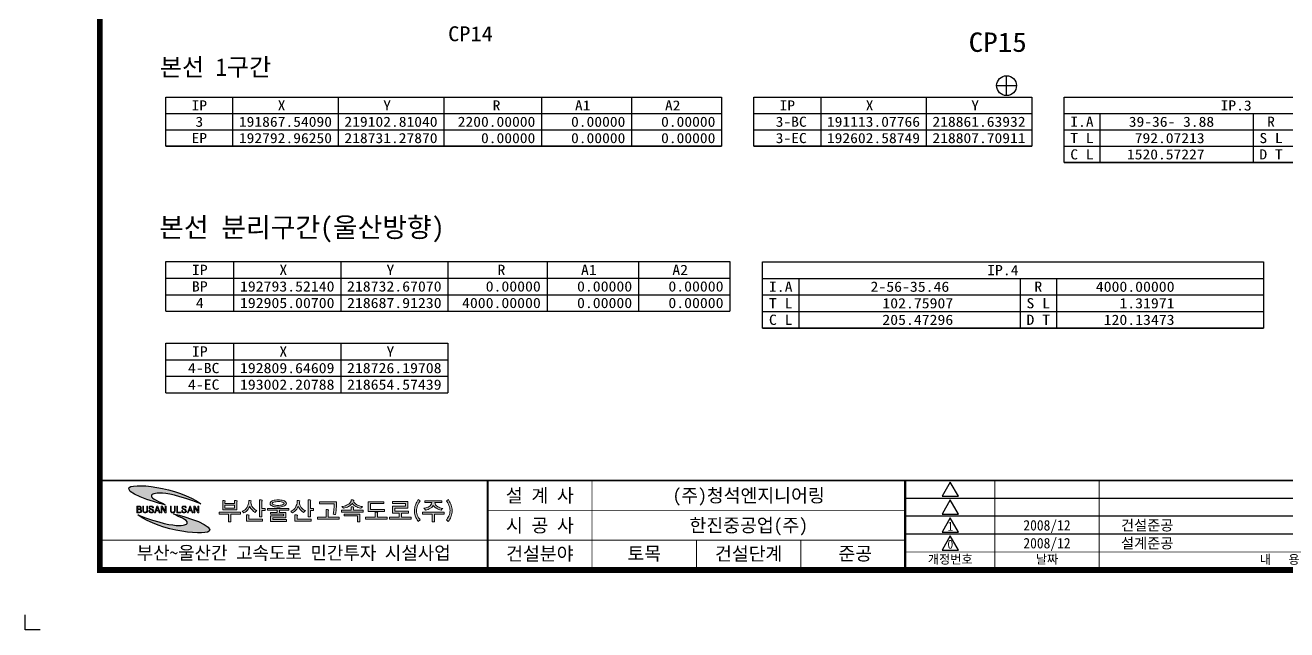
# Model space of a CAD drawing. Header units: millimetres. Extents: x 4525 to 5366, y 950 to 1544.
# Drawn here: x 4525.3 to 4948.2, y 950 to 1152.4 of the extents above; entities that cross this region are included whole.
import ezdxf
from ezdxf.enums import TextEntityAlignment as Align

# ---------------------------------------------------------------- set-up
doc = ezdxf.new("R2010")
doc.units = ezdxf.units.MM
for name, color, linetype in [('CA-TABL-LIN1', 4, 'Continuous'), ('CA-TABL-LIN2', 1, 'Continuous'), ('CA-TABL-TEX1', 6, 'Continuous'), ('CA-TABL-TEX2', 3, 'Continuous'), ('CV-SURV-SYMB', 3, 'Continuous'), ('CV-SURV-TEXT', 3, 'Continuous'), ('CX-BORD', 3, 'Continuous'), ('CX-BORD-LIN1', 4, 'Continuous'), ('CX-BORD-LIN2', 3, 'Continuous'), ('CX-BORD-TEX2', 7, 'Continuous'), ('CX-BORD-TEX3', 6, 'Continuous'), ('CX-MISC', 2, 'Continuous'), ('CZ-TEX1', 6, 'Continuous')]:
    doc.layers.add(name, color=color, linetype=linetype)
doc.styles.add('RP2', font='DotumChe.ttf')
doc.styles.add('SEKO', font='DotumChe.ttf')
doc.styles.add('TB_TEXT', font='DotumChe.ttf')
doc.styles.add('TB_WBTXT', font='H2GTRE.TTF')
doc.styles.add('TB_WMTXT', font='DotumChe.ttf')

# ---------------------------------------------------------------- blocks, each defined once
blk = doc.blocks.new('CXGLOGO-EX흑백1')
h = blk.add_hatch(color=74)
edge = h.paths.add_edge_path()
edge.add_spline(control_points=[(3.24, 1.49), (1.67, 2.6), (-1.78, 3.37), (-1.38, 4.71), (-1.38, 4.71), (-1.38, 4.71), (0.38, 7.51), (15.15, 1.88), (15.15, 1.88), (8, 7.3), (-8.94, 9.33), (-8.99, 6.91), (-8.99, 6.91), (-9.03, 4.5), (3.24, 1.49), (3.24, 1.49)], knot_values=[0, 0, 0, 0, 0.25, 0.25, 0.25, 0.25, 0.5, 0.5, 0.5, 0.5, 0.75, 0.75, 0.75, 0.75, 1, 1, 1, 1], degree=3, periodic=0)
h = blk.add_hatch(color=256)
h.paths.add_polyline_path([(11.6, 0.69), (11.94, -0.26), (11.26, -0.26)], flags=16)
h.paths.add_polyline_path([(12.25, -1.14), (12.54, -1.14), (11.73, 1.06), (11.48, 1.06), (10.67, -1.14), (10.96, -1.14), (11.18, -0.49), (12.02, -0.49)])
h.paths.add_polyline_path([(1.54, -1.14), (0.73, 1.06), (0.48, 1.06), (-0.33, -1.14), (-0.04, -1.14), (0.19, -0.49), (1.03, -0.49), (1.25, -1.14)])
h.paths.add_polyline_path([(1.9, -1.14), (2.17, -1.14), (2.17, 0.61), (3.23, -1.14), (3.52, -1.14), (3.52, 1.06), (3.25, 1.06), (3.25, -0.65), (2.21, 1.06), (1.9, 1.06)])
h.paths.add_polyline_path([(5.3, -0.69), (5.27, -0.48), (5.27, 1.06), (5, 1.06), (5, -0.45), (5.03, -0.7), (5.1, -0.9), (5.16, -0.98), (5.32, -1.1), (5.52, -1.17), (5.77, -1.2), (5.79, -1.2), (6.04, -1.17), (6.25, -1.1), (6.41, -1), (6.41, -0.99), (6.53, -0.82), (6.59, -0.61), (6.6, -0.45), (6.6, 1.06), (6.33, 1.06), (6.33, -0.46), (6.29, -0.7), (6.19, -0.86), (6.01, -0.96), (5.79, -0.98), (5.55, -0.94), (5.4, -0.86)])
h.paths.add_polyline_path([(7.36, 1.06), (7.09, 1.06), (7.09, -1.14), (8.47, -1.14), (8.47, -0.93), (7.36, -0.93)])
h.paths.add_polyline_path([(10.02, 1.02), (9.81, 1.08), (9.56, 1.11), (9.56, 1.11), (9.3, 1.08), (9.1, 1.02), (9.01, 0.95), (8.88, 0.78), (8.84, 0.56), (8.84, 0.54), (8.88, 0.31), (9, 0.15), (9.13, 0.06), (9.37, -0.05), (9.48, -0.09), (9.53, -0.11), (9.76, -0.21), (9.83, -0.25), (10, -0.36), (10.06, -0.48), (10.08, -0.62), (10.02, -0.84), (9.94, -0.9), (9.76, -0.97), (9.57, -0.98), (9.32, -0.94), (9.17, -0.86), (9.07, -0.7), (9.04, -0.45), (8.77, -0.45), (8.8, -0.69), (8.87, -0.89), (8.94, -0.99), (9.1, -1.1), (9.31, -1.17), (9.56, -1.2), (9.57, -1.2), (9.84, -1.17), (10.04, -1.12), (10.15, -1.05), (10.28, -0.89), (10.34, -0.68), (10.35, -0.58), (10.32, -0.35), (10.21, -0.18), (10.18, -0.16), (10.05, -0.07), (9.82, 0.03), (9.65, 0.11), (9.38, 0.22), (9.22, 0.31), (9.21, 0.32), (9.13, 0.51), (9.13, 0.57), (9.2, 0.78), (9.25, 0.82), (9.45, 0.89), (9.55, 0.9), (9.78, 0.85), (9.9, 0.77), (10.02, 0.59), (10.05, 0.47), (10.32, 0.47), (10.28, 0.71), (10.17, 0.89), (10.17, 0.9)])
h.paths.add_polyline_path([(12.89, -1.14), (13.16, -1.14), (13.16, 0.61), (14.23, -1.14), (14.52, -1.14), (14.52, 1.06), (14.24, 1.06), (14.24, -0.65), (13.2, 1.06), (12.89, 1.06)])
h.paths.add_polyline_path([(0.27, -0.26), (0.61, 0.69), (0.95, -0.26)], flags=16)
h.paths.add_polyline_path([(-5.98, 0.11), (-5.98, 0.84), (-5.48, 0.84), (-5.24, 0.81), (-5.13, 0.75), (-5.04, 0.57), (-5.04, 0.49), (-5.09, 0.27), (-5.16, 0.19), (-5.34, 0.12), (-5.5, 0.11)], flags=16)
h.paths.add_polyline_path([(-5.98, -0.93), (-5.98, -0.1), (-5.44, -0.1), (-5.2, -0.13), (-5.1, -0.17), (-4.98, -0.33), (-4.96, -0.52), (-5.01, -0.75), (-5.09, -0.85), (-5.27, -0.92), (-5.44, -0.93)], flags=16)
h.paths.add_polyline_path([(-5.12, 1.02), (-5.35, 1.06), (-5.4, 1.06), (-6.25, 1.06), (-6.25, -1.14), (-5.37, -1.14), (-5.12, -1.12), (-4.92, -1.05), (-4.85, -0.99), (-4.74, -0.83), (-4.69, -0.61), (-4.68, -0.52), (-4.72, -0.28), (-4.81, -0.13), (-4.98, 0), (-5.07, 0.03), (-4.88, 0.15), (-4.85, 0.19), (-4.77, 0.39), (-4.76, 0.5), (-4.8, 0.72), (-4.92, 0.9), (-4.94, 0.91)])
h.paths.add_polyline_path([(-3.97, -0.69), (-3.99, -0.48), (-3.99, 1.06), (-4.26, 1.06), (-4.26, -0.45), (-4.24, -0.7), (-4.16, -0.9), (-4.1, -0.98), (-3.95, -1.1), (-3.74, -1.17), (-3.49, -1.2), (-3.48, -1.2), (-3.22, -1.17), (-3.01, -1.1), (-2.86, -1), (-2.85, -0.99), (-2.74, -0.82), (-2.68, -0.61), (-2.66, -0.45), (-2.66, 1.06), (-2.94, 1.06), (-2.94, -0.46), (-2.97, -0.7), (-3.08, -0.86), (-3.26, -0.96), (-3.47, -0.98), (-3.72, -0.94), (-3.87, -0.86)])
h.paths.add_polyline_path([(-0.83, 0.9), (-0.97, 1.02), (-1.18, 1.08), (-1.44, 1.11), (-1.69, 1.08), (-1.89, 1.02), (-1.98, 0.95), (-2.11, 0.78), (-2.16, 0.56), (-2.16, 0.54), (-2.12, 0.31), (-2, 0.15), (-1.86, 0.06), (-1.63, -0.05), (-1.52, -0.09), (-1.47, -0.11), (-1.24, -0.21), (-1.17, -0.25), (-1, -0.36), (-0.93, -0.48), (-0.92, -0.62), (-0.97, -0.84), (-1.05, -0.9), (-1.23, -0.97), (-1.42, -0.98), (-1.67, -0.94), (-1.82, -0.86), (-1.92, -0.7), (-1.96, -0.45), (-2.22, -0.45), (-2.2, -0.69), (-2.12, -0.89), (-2.05, -0.99), (-1.89, -1.1), (-1.69, -1.17), (-1.43, -1.2), (-1.42, -1.2), (-1.16, -1.17), (-0.96, -1.12), (-0.85, -1.05), (-0.71, -0.89), (-0.65, -0.68), (-0.64, -0.58), (-0.68, -0.35), (-0.79, -0.18), (-0.81, -0.16), (-0.95, -0.07), (-1.17, 0.03), (-1.35, 0.11), (-1.61, 0.22), (-1.77, 0.31), (-1.78, 0.32), (-1.86, 0.51), (-1.86, 0.57), (-1.79, 0.78), (-1.74, 0.82), (-1.55, 0.89), (-1.44, 0.9), (-1.22, 0.85), (-1.09, 0.77), (-0.97, 0.59), (-0.95, 0.47), (-0.68, 0.47), (-0.72, 0.71), (-0.82, 0.89)])
h = blk.add_hatch(color=256)
h.paths.add_polyline_path([(63.25, -2.21), (67.68, -2.21), (67.68, -4.14), (68.44, -4.14), (68.44, -1.6), (63.25, -1.6)])
h.paths.add_polyline_path([(74.44, -1.23), (74.5, -1.07), (74.18, -0.99), (73.66, -0.99), (73.66, -2.67), (70.41, -2.67), (70.41, -3.28), (77.61, -3.28), (77.61, -2.67), (74.41, -2.67), (74.41, -1.3)])
h.paths.add_polyline_path([(93.49, -1.61), (96.71, -1.61), (96.71, -0.99), (89.51, -0.99), (89.51, -1.61), (92.73, -1.61), (92.73, -4.14), (93.49, -4.14)])
h.paths.add_polyline_path([(98.53, -1.72), (98.37, -2.14), (98.33, -2.24), (98.14, -2.64), (97.91, -3.02), (97.66, -3.37), (97.51, -3.56), (98.15, -4.08), (98.41, -3.72), (98.64, -3.35), (98.84, -2.96), (99.02, -2.55), (99.1, -2.3), (99.23, -1.88), (99.33, -1.44), (99.4, -1.01), (99.43, -0.57), (99.43, -0.39), (99.41, 0.03), (99.35, 0.47), (99.26, 0.9), (99.13, 1.34), (99.11, 1.39), (98.97, 1.77), (98.79, 2.15), (98.58, 2.55), (98.35, 2.95), (98.16, 3.25), (97.51, 2.85), (97.76, 2.5), (97.99, 2.12), (98.19, 1.72), (98.35, 1.32), (98.51, 0.88), (98.62, 0.44), (98.69, 0.02), (98.72, -0.4), (98.72, -0.42), (98.7, -0.86), (98.63, -1.29)])
h.paths.add_polyline_path([(93.89, 1.53), (93.7, 1.9), (93.59, 2.25), (95.94, 2.25), (95.94, 2.86), (90.28, 2.86), (90.28, 2.25), (92.65, 2.25), (92.53, 1.84), (92.33, 1.47), (92.04, 1.16), (91.73, 0.92), (91.38, 0.74), (91, 0.59), (90.57, 0.47), (90.09, 0.38), (89.95, 0.36), (90.26, 0.07), (90.53, -0.26), (90.95, -0.16), (91.37, -0.02), (91.77, 0.15), (92.15, 0.37), (92.57, 0.66), (92.88, 0.96), (93.09, 1.27), (93.11, 1.32), (93.33, 1.02), (93.63, 0.73), (94.03, 0.44), (94.15, 0.37), (94.54, 0.16), (94.94, -0.02), (95.35, -0.17), (95.77, -0.28), (96, 0.01), (96.29, 0.32), (95.8, 0.42), (95.36, 0.55), (94.97, 0.7), (94.62, 0.88), (94.53, 0.93), (94.17, 1.21)])
h.paths.add_polyline_path([(86.94, -1.7), (87.06, -2.13), (87.12, -2.3), (87.28, -2.72), (87.46, -3.12), (87.67, -3.51), (87.91, -3.88), (88.06, -4.08), (88.71, -3.56), (88.44, -3.21), (88.2, -2.85), (87.98, -2.45), (87.89, -2.24), (87.73, -1.81), (87.61, -1.38), (87.54, -0.96), (87.51, -0.52), (87.51, -0.42), (87.53, -0.01), (87.6, 0.42), (87.7, 0.86), (87.85, 1.3), (87.85, 1.32), (88.03, 1.74), (88.24, 2.13), (88.46, 2.51), (88.71, 2.85), (88.05, 3.25), (87.8, 2.85), (87.57, 2.45), (87.37, 2.06), (87.21, 1.67), (87.1, 1.39), (86.97, 0.95), (86.88, 0.52), (86.82, 0.08), (86.8, -0.35), (86.8, -0.39), (86.81, -0.83), (86.86, -1.26)])
h.paths.add_polyline_path([(79.45, 1.02), (79.45, -1.26), (81.7, -1.26), (81.7, -2.67), (78.45, -2.67), (78.45, -3.28), (85.65, -3.28), (85.65, -2.67), (82.45, -2.67), (82.45, -1.49), (82.46, -1.45), (82.49, -1.41), (82.54, -1.33), (82.55, -1.26), (84.84, -1.26), (84.84, -0.65), (80.21, -0.65), (80.21, 0.42), (84.56, 0.42), (84.56, 2.62), (79.47, 2.62), (79.47, 2), (83.8, 2), (83.8, 1.02)])
h.paths.add_polyline_path([(76.55, 2.56), (71.31, 2.56), (71.31, -0.7), (76.71, -0.7), (76.71, -0.1), (72.08, -0.1), (72.08, 1.94), (76.55, 1.94)])
h.paths.add_polyline_path([(66.12, 0.8), (65.59, 0.8), (65.59, -0.3), (62.37, -0.3), (62.37, -0.9), (69.57, -0.9), (69.57, -0.3), (66.36, -0.3), (66.36, 0.47), (66.39, 0.55), (66.45, 0.71)])
h.paths.add_polyline_path([(66.51, 3.1), (66.13, 3.15), (65.62, 3.15), (65.55, 2.77), (65.38, 2.41), (65.1, 2.07), (64.75, 1.78), (64.42, 1.56), (64.06, 1.38), (63.66, 1.22), (63.23, 1.08), (62.77, 0.98), (62.49, 0.94), (62.76, 0.65), (63.01, 0.34), (63.46, 0.46), (63.9, 0.59), (64.3, 0.74), (64.68, 0.92), (64.87, 1.02), (65.3, 1.3), (65.63, 1.59), (65.88, 1.89), (65.96, 2.01), (66.16, 1.71), (66.45, 1.42), (66.83, 1.14), (67.1, 0.98), (67.47, 0.78), (67.87, 0.62), (68.3, 0.47), (68.73, 0.35), (68.84, 0.33), (69.11, 0.62), (69.42, 0.91), (68.98, 0.98), (68.55, 1.09), (68.14, 1.24), (67.74, 1.41), (67.49, 1.55), (67.05, 1.83), (66.72, 2.14), (66.5, 2.44), (66.43, 2.62), (66.42, 2.8), (66.49, 2.95)])
h.paths.add_polyline_path([(41.14, 1.3), (40.63, 1.32), (40.18, 1.37), (39.79, 1.46), (39.64, 1.51), (39.23, 1.76), (39.15, 1.95), (39.32, 2.24), (39.64, 2.4), (39.99, 2.5), (40.41, 2.56), (40.9, 2.59), (41.14, 2.6), (41.65, 2.58), (42.1, 2.53), (42.48, 2.44), (42.62, 2.4), (43.03, 2.16), (43.12, 1.95), (42.94, 1.67), (42.62, 1.51), (42.27, 1.41), (41.85, 1.34), (41.36, 1.3)], flags=16)
h.paths.add_polyline_path([(41.55, 3.14), (41.14, 3.15), (40.62, 3.13), (40.15, 3.09), (39.72, 3.01), (39.35, 2.9), (39.08, 2.79), (38.67, 2.52), (38.44, 2.21), (38.39, 1.95), (38.48, 1.6), (38.76, 1.31), (39.08, 1.12), (39.42, 0.98), (39.8, 0.87), (40.23, 0.8), (40.71, 0.76), (41.14, 0.75), (41.65, 0.76), (42.12, 0.81), (42.54, 0.89), (42.92, 1), (43.19, 1.12), (43.6, 1.39), (43.83, 1.7), (43.88, 1.95), (43.79, 2.3), (43.51, 2.6), (43.19, 2.79), (42.85, 2.92), (42.47, 3.03), (42.03, 3.1)])
h.paths.add_polyline_path([(47.59, -1.92), (47.27, -1.84), (46.75, -1.84), (46.75, -3.95), (52.12, -3.95), (52.12, -3.34), (47.52, -3.34), (47.52, -2.2), (47.52, -2.14), (47.55, -2.09)])
h.paths.add_polyline_path([(31.34, -1.92), (31.02, -1.84), (30.5, -1.84), (30.5, -3.95), (35.87, -3.95), (35.87, -3.34), (31.27, -3.34), (31.27, -2.2), (31.27, -2.14), (31.29, -2.09)])
h.paths.add_polyline_path([(42.94, -1.66), (42.94, -2.22), (38.57, -2.22), (38.57, -4.04), (43.94, -4.04), (43.94, -3.43), (39.33, -3.43), (39.33, -2.84), (43.7, -2.84), (43.7, -1.05), (41.51, -1.05), (41.51, -0.34), (44.73, -0.34), (44.73, 0.27), (37.53, 0.27), (37.53, -0.34), (40.75, -0.34), (40.75, -1.05), (38.57, -1.05), (38.57, -1.66)])
h.paths.add_polyline_path([(21.28, -0.99), (21.28, -1.61), (24.5, -1.61), (24.5, -4.14), (25.26, -4.14), (25.26, -1.61), (28.48, -1.61), (28.48, -0.99)])
h.paths.add_polyline_path([(51.7, 3.15), (51.16, 3.15), (51.16, -2.53), (51.92, -2.53), (51.92, -0.36), (52.98, -0.36), (52.98, 0.26), (51.92, 0.26), (51.92, 2.67), (51.94, 2.77), (51.98, 2.87), (52.02, 3.07)])
h.paths.add_polyline_path([(48.36, 2.89), (47.98, 2.94), (47.48, 2.94), (47.48, 2.49), (47.44, 2.06), (47.35, 1.64), (47.2, 1.23), (47.01, 0.84), (46.93, 0.69), (46.66, 0.31), (46.37, -0.01), (46.04, -0.29), (45.68, -0.5), (45.32, -0.65), (45.61, -0.92), (45.89, -1.23), (46.26, -0.98), (46.6, -0.71), (46.92, -0.41), (47.04, -0.28), (47.33, 0.08), (47.57, 0.45), (47.76, 0.83), (47.84, 1.05), (48.01, 0.66), (48.24, 0.28), (48.51, -0.08), (48.82, -0.41), (49.15, -0.7), (49.5, -0.96), (49.6, -1.02), (49.91, -0.72), (50.23, -0.43), (49.86, -0.27), (49.51, -0.04), (49.19, 0.26), (48.87, 0.62), (48.84, 0.66), (48.57, 1.07), (48.37, 1.48), (48.26, 1.87), (48.22, 2.19), (48.25, 2.48), (48.33, 2.7)])
h.paths.add_polyline_path([(35.45, 3.15), (34.91, 3.15), (34.91, -2.53), (35.67, -2.53), (35.67, -0.36), (36.73, -0.36), (36.73, 0.26), (35.67, 0.26), (35.67, 2.67), (35.69, 2.77), (35.73, 2.87), (35.77, 3.07)])
h.paths.add_polyline_path([(32.11, 2.89), (31.73, 2.94), (31.23, 2.94), (31.23, 2.49), (31.19, 2.06), (31.09, 1.64), (30.95, 1.23), (30.76, 0.84), (30.68, 0.69), (30.41, 0.31), (30.12, -0.01), (29.79, -0.29), (29.43, -0.5), (29.07, -0.65), (29.36, -0.92), (29.64, -1.23), (30.01, -0.98), (30.35, -0.71), (30.67, -0.41), (30.79, -0.28), (31.08, 0.08), (31.32, 0.45), (31.51, 0.83), (31.59, 1.05), (31.76, 0.66), (31.99, 0.28), (32.26, -0.08), (32.57, -0.41), (32.89, -0.7), (33.25, -0.96), (33.35, -1.02), (33.65, -0.72), (33.97, -0.43), (33.61, -0.27), (33.26, -0.04), (32.93, 0.26), (32.62, 0.62), (32.59, 0.66), (32.32, 1.07), (32.12, 1.48), (32.01, 1.87), (31.97, 2.19), (32, 2.48), (32.08, 2.7)])
h.paths.add_polyline_path([(26.51, 1.39), (26.51, 0.4), (23.29, 0.4), (23.29, 1.39)], flags=16)
h.paths.add_polyline_path([(27.32, 2.66), (27.37, 2.83), (27, 2.91), (26.51, 2.91), (26.51, 2), (23.29, 2), (23.29, 2.58), (23.3, 2.62), (23.33, 2.67), (23.39, 2.83), (22.99, 2.91), (22.53, 2.91), (22.53, -0.21), (27.28, -0.21), (27.28, 2.56), (27.29, 2.62)])
h.paths.add_polyline_path([(58, -0.14), (57.69, -0.06), (57.16, -0.06), (57.16, -2.67), (54.33, -2.67), (54.33, -3.28), (61.53, -3.28), (61.53, -2.67), (57.92, -2.67), (57.92, -0.45), (57.92, -0.39), (57.96, -0.32)])
h.paths.add_polyline_path([(60.7, 2.5), (55.01, 2.5), (55.01, 1.88), (59.93, 1.88), (59.93, 1.55), (59.9, 1.14), (59.86, 0.66), (59.82, 0.12), (59.76, -0.41), (59.7, -0.88), (59.65, -1.29), (59.59, -1.65), (59.59, -1.67), (59.95, -1.69), (60.35, -1.73), (60.41, -1.34), (60.46, -0.92), (60.51, -0.47), (60.56, 0.01), (60.58, 0.23), (60.62, 0.71), (60.65, 1.18), (60.67, 1.62), (60.69, 2.04), (60.7, 2.45)])
h = blk.add_hatch(color=142)
edge = h.paths.add_edge_path()
edge.add_spline(control_points=[(5.98, -1.49), (7.55, -2.6), (11, -3.37), (10.6, -4.71), (10.6, -4.71), (10.6, -4.71), (8.84, -7.51), (-5.93, -1.88), (-5.93, -1.88), (1.22, -7.3), (18.17, -9.33), (18.21, -6.91), (18.21, -6.91), (18.25, -4.5), (5.98, -1.49), (5.98, -1.49)], knot_values=[0, 0, 0, 0, 0.25, 0.25, 0.25, 0.25, 0.5, 0.5, 0.5, 0.5, 0.75, 0.75, 0.75, 0.75, 1, 1, 1, 1], degree=3, periodic=0)
at = {"lineweight": 0}
for points in [[(-5.12, 1.02), (-5.35, 1.06), (-5.4, 1.06), (-6.25, 1.06), (-6.25, -1.14), (-5.37, -1.14), (-5.12, -1.12), (-4.92, -1.05), (-4.85, -0.99), (-4.74, -0.83), (-4.69, -0.61), (-4.68, -0.52), (-4.72, -0.28), (-4.81, -0.13), (-4.98, 0), (-5.07, 0.03), (-4.88, 0.15), (-4.85, 0.19), (-4.77, 0.39), (-4.76, 0.5), (-4.8, 0.72), (-4.92, 0.9), (-4.94, 0.91)], [(-5.98, 0.11), (-5.98, 0.84), (-5.48, 0.84), (-5.24, 0.81), (-5.13, 0.75), (-5.04, 0.57), (-5.04, 0.49), (-5.09, 0.27), (-5.16, 0.19), (-5.34, 0.12), (-5.5, 0.11)], [(-3.97, -0.69), (-3.99, -0.48), (-3.99, 1.06), (-4.26, 1.06), (-4.26, -0.45), (-4.24, -0.7), (-4.16, -0.9), (-4.1, -0.98), (-3.95, -1.1), (-3.74, -1.17), (-3.49, -1.2), (-3.48, -1.2), (-3.22, -1.17), (-3.01, -1.1), (-2.86, -1), (-2.85, -0.99), (-2.74, -0.82), (-2.68, -0.61), (-2.66, -0.45), (-2.66, 1.06), (-2.94, 1.06), (-2.94, -0.46), (-2.97, -0.7), (-3.08, -0.86), (-3.26, -0.96), (-3.47, -0.98), (-3.72, -0.94), (-3.87, -0.86)], [(-0.83, 0.9), (-0.97, 1.02), (-1.18, 1.08), (-1.44, 1.11), (-1.69, 1.08), (-1.89, 1.02), (-1.98, 0.95), (-2.11, 0.78), (-2.16, 0.56), (-2.16, 0.54), (-2.12, 0.31), (-2, 0.15), (-1.86, 0.06), (-1.63, -0.05), (-1.52, -0.09), (-1.47, -0.11), (-1.24, -0.21), (-1.17, -0.25), (-1, -0.36), (-0.93, -0.48), (-0.92, -0.62), (-0.97, -0.84), (-1.05, -0.9), (-1.23, -0.97), (-1.42, -0.98), (-1.67, -0.94), (-1.82, -0.86), (-1.92, -0.7), (-1.96, -0.45), (-1.96, -0.45), (-2.22, -0.45), (-2.2, -0.69), (-2.12, -0.89), (-2.05, -0.99), (-1.89, -1.1), (-1.69, -1.17), (-1.43, -1.2), (-1.42, -1.2), (-1.16, -1.17), (-0.96, -1.12), (-0.85, -1.05), (-0.71, -0.89), (-0.65, -0.68), (-0.64, -0.58), (-0.68, -0.35), (-0.79, -0.18), (-0.81, -0.16), (-0.95, -0.07), (-1.17, 0.03), (-1.35, 0.11), (-1.61, 0.22), (-1.77, 0.31), (-1.78, 0.32), (-1.86, 0.51), (-1.86, 0.57), (-1.79, 0.78), (-1.74, 0.82), (-1.55, 0.89), (-1.44, 0.9), (-1.22, 0.85), (-1.09, 0.77), (-0.97, 0.59), (-0.95, 0.47), (-0.68, 0.47), (-0.72, 0.71), (-0.82, 0.89)], [(1.54, -1.14), (0.73, 1.06), (0.48, 1.06), (-0.33, -1.14), (-0.04, -1.14), (0.19, -0.49), (1.03, -0.49), (1.25, -1.14)], [(0.27, -0.26), (0.61, 0.69), (0.95, -0.26)], [(1.9, -1.14), (2.17, -1.14), (2.17, 0.61), (3.23, -1.14), (3.52, -1.14), (3.52, 1.06), (3.25, 1.06), (3.25, -0.65), (2.21, 1.06), (1.9, 1.06)], [(5.3, -0.69), (5.27, -0.48), (5.27, 1.06), (5, 1.06), (5, -0.45), (5.03, -0.7), (5.1, -0.9), (5.16, -0.98), (5.32, -1.1), (5.52, -1.17), (5.77, -1.2), (5.79, -1.2), (6.04, -1.17), (6.25, -1.1), (6.41, -1), (6.41, -0.99), (6.53, -0.82), (6.59, -0.61), (6.6, -0.45), (6.6, 1.06), (6.33, 1.06), (6.33, -0.46), (6.29, -0.7), (6.19, -0.86), (6.01, -0.96), (5.79, -0.98), (5.55, -0.94), (5.4, -0.86)], [(7.36, 1.06), (7.09, 1.06), (7.09, -1.14), (8.47, -1.14), (8.47, -0.93), (7.36, -0.93)], [(10.02, 1.02), (9.81, 1.08), (9.56, 1.11), (9.56, 1.11), (9.3, 1.08), (9.1, 1.02), (9.01, 0.95), (8.88, 0.78), (8.84, 0.56), (8.84, 0.54), (8.88, 0.31), (9, 0.15), (9.13, 0.06), (9.37, -0.05), (9.48, -0.09), (9.53, -0.11), (9.76, -0.21), (9.83, -0.25), (10, -0.36), (10.06, -0.48), (10.08, -0.62), (10.02, -0.84), (9.94, -0.9), (9.76, -0.97), (9.57, -0.98), (9.32, -0.94), (9.17, -0.86), (9.07, -0.7), (9.04, -0.45), (9.04, -0.45), (8.77, -0.45), (8.8, -0.69), (8.87, -0.89), (8.94, -0.99), (9.1, -1.1), (9.31, -1.17), (9.56, -1.2), (9.57, -1.2), (9.84, -1.17), (10.04, -1.12), (10.15, -1.05), (10.28, -0.89), (10.34, -0.68), (10.35, -0.58), (10.32, -0.35), (10.21, -0.18), (10.18, -0.16), (10.05, -0.07), (9.82, 0.03), (9.65, 0.11), (9.38, 0.22), (9.22, 0.31), (9.21, 0.32), (9.13, 0.51), (9.13, 0.57), (9.2, 0.78), (9.25, 0.82), (9.45, 0.89), (9.55, 0.9), (9.78, 0.85), (9.9, 0.77), (10.02, 0.59), (10.05, 0.47), (10.32, 0.47), (10.28, 0.71), (10.17, 0.89), (10.17, 0.9)], [(12.25, -1.14), (12.54, -1.14), (11.73, 1.06), (11.48, 1.06), (10.67, -1.14), (10.96, -1.14), (11.18, -0.49), (12.02, -0.49)], [(11.6, 0.69), (11.94, -0.26), (11.26, -0.26)], [(12.89, -1.14), (13.16, -1.14), (13.16, 0.61), (14.23, -1.14), (14.52, -1.14), (14.52, 1.06), (14.24, 1.06), (14.24, -0.65), (13.2, 1.06), (12.89, 1.06)], [(27.32, 2.66), (27.37, 2.83), (27, 2.91), (26.51, 2.91), (26.51, 2), (23.29, 2), (23.29, 2.58), (23.3, 2.62), (23.33, 2.67), (23.39, 2.83), (22.99, 2.91), (22.53, 2.91), (22.53, -0.21), (27.28, -0.21), (27.28, 2.56), (27.29, 2.62)], [(26.51, 1.39), (26.51, 0.4), (23.29, 0.4), (23.29, 1.39)], [(32.11, 2.89), (31.73, 2.94), (31.23, 2.94), (31.23, 2.49), (31.19, 2.06), (31.09, 1.64), (30.95, 1.23), (30.76, 0.84), (30.68, 0.69), (30.41, 0.31), (30.12, -0.01), (29.79, -0.29), (29.43, -0.5), (29.07, -0.65), (29.36, -0.92), (29.64, -1.23), (30.01, -0.98), (30.35, -0.71), (30.67, -0.41), (30.79, -0.28), (31.08, 0.08), (31.32, 0.45), (31.51, 0.83), (31.59, 1.05), (31.76, 0.66), (31.99, 0.28), (32.26, -0.08), (32.57, -0.41), (32.89, -0.7), (33.25, -0.96), (33.35, -1.02), (33.65, -0.72), (33.97, -0.43), (33.61, -0.27), (33.26, -0.04), (32.93, 0.26), (32.62, 0.62), (32.59, 0.66), (32.32, 1.07), (32.12, 1.48), (32.01, 1.87), (31.97, 2.19), (32, 2.48), (32.08, 2.7)], [(35.45, 3.15), (34.91, 3.15), (34.91, -2.53), (35.67, -2.53), (35.67, -0.36), (36.73, -0.36), (36.73, 0.26), (35.67, 0.26), (35.67, 2.67), (35.69, 2.77), (35.73, 2.87), (35.77, 3.07)], [(42.94, -1.66), (42.94, -2.22), (38.57, -2.22), (38.57, -4.04), (43.94, -4.04), (43.94, -3.43), (39.33, -3.43), (39.33, -2.84), (43.7, -2.84), (43.7, -1.05), (41.51, -1.05), (41.51, -0.34), (44.73, -0.34), (44.73, 0.27), (37.53, 0.27), (37.53, -0.34), (40.75, -0.34), (40.75, -1.05), (38.57, -1.05), (38.57, -1.66)], [(41.55, 3.14), (41.14, 3.15), (40.62, 3.13), (40.15, 3.09), (39.72, 3.01), (39.35, 2.9), (39.08, 2.79), (38.67, 2.52), (38.44, 2.21), (38.39, 1.95), (38.48, 1.6), (38.76, 1.31), (39.08, 1.12), (39.42, 0.98), (39.8, 0.87), (40.23, 0.8), (40.71, 0.76), (41.14, 0.75), (41.65, 0.76), (42.12, 0.81), (42.54, 0.89), (42.92, 1), (43.19, 1.12), (43.6, 1.39), (43.83, 1.7), (43.88, 1.95), (43.79, 2.3), (43.51, 2.6), (43.19, 2.79), (42.85, 2.92), (42.47, 3.03), (42.03, 3.1)], [(41.14, 1.3), (40.63, 1.32), (40.18, 1.37), (39.79, 1.46), (39.64, 1.51), (39.23, 1.76), (39.15, 1.95), (39.32, 2.24), (39.64, 2.4), (39.99, 2.5), (40.41, 2.56), (40.9, 2.59), (41.14, 2.6), (41.65, 2.58), (42.1, 2.53), (42.48, 2.44), (42.62, 2.4), (43.03, 2.16), (43.12, 1.95), (42.94, 1.67), (42.62, 1.51), (42.27, 1.41), (41.85, 1.34), (41.36, 1.3)], [(48.36, 2.89), (47.98, 2.94), (47.48, 2.94), (47.48, 2.49), (47.44, 2.06), (47.35, 1.64), (47.2, 1.23), (47.01, 0.84), (46.93, 0.69), (46.66, 0.31), (46.37, -0.01), (46.04, -0.29), (45.68, -0.5), (45.32, -0.65), (45.61, -0.92), (45.89, -1.23), (46.26, -0.98), (46.6, -0.71), (46.92, -0.41), (47.04, -0.28), (47.33, 0.08), (47.57, 0.45), (47.76, 0.83), (47.84, 1.05), (48.01, 0.66), (48.24, 0.28), (48.51, -0.08), (48.82, -0.41), (49.15, -0.7), (49.5, -0.96), (49.6, -1.02), (49.91, -0.72), (50.23, -0.43), (49.86, -0.27), (49.51, -0.04), (49.19, 0.26), (48.87, 0.62), (48.84, 0.66), (48.57, 1.07), (48.37, 1.48), (48.26, 1.87), (48.22, 2.19), (48.25, 2.48), (48.33, 2.7)], [(51.7, 3.15), (51.16, 3.15), (51.16, -2.53), (51.92, -2.53), (51.92, -0.36), (52.98, -0.36), (52.98, 0.26), (51.92, 0.26), (51.92, 2.67), (51.94, 2.77), (51.98, 2.87), (52.02, 3.07)], [(60.7, 2.5), (55.01, 2.5), (55.01, 1.88), (59.93, 1.88), (59.93, 1.55), (59.9, 1.14), (59.86, 0.66), (59.82, 0.12), (59.76, -0.41), (59.7, -0.88), (59.65, -1.29), (59.59, -1.65), (59.59, -1.67), (59.95, -1.69), (60.35, -1.73), (60.41, -1.34), (60.46, -0.92), (60.51, -0.47), (60.56, 0.01), (60.58, 0.23), (60.62, 0.71), (60.65, 1.18), (60.67, 1.62), (60.69, 2.04), (60.7, 2.45)], [(66.12, 0.8), (65.59, 0.8), (65.59, -0.3), (62.37, -0.3), (62.37, -0.9), (69.57, -0.9), (69.57, -0.3), (66.36, -0.3), (66.36, 0.47), (66.39, 0.55), (66.45, 0.71)], [(66.51, 3.1), (66.13, 3.15), (65.62, 3.15), (65.55, 2.77), (65.38, 2.41), (65.1, 2.07), (64.75, 1.78), (64.42, 1.56), (64.06, 1.38), (63.66, 1.22), (63.23, 1.08), (62.77, 0.98), (62.49, 0.94), (62.76, 0.65), (63.01, 0.34), (63.46, 0.46), (63.9, 0.59), (64.3, 0.74), (64.68, 0.92), (64.87, 1.02), (65.3, 1.3), (65.63, 1.59), (65.88, 1.89), (65.96, 2.01), (66.16, 1.71), (66.45, 1.42), (66.83, 1.14), (67.1, 0.98), (67.47, 0.78), (67.87, 0.62), (68.3, 0.47), (68.73, 0.35), (68.84, 0.33), (69.11, 0.62), (69.42, 0.91), (68.98, 0.98), (68.55, 1.09), (68.14, 1.24), (67.74, 1.41), (67.49, 1.55), (67.05, 1.83), (66.72, 2.14), (66.5, 2.44), (66.43, 2.62), (66.42, 2.8), (66.49, 2.95)], [(76.55, 2.56), (71.31, 2.56), (71.31, -0.7), (76.71, -0.7), (76.71, -0.1), (72.08, -0.1), (72.08, 1.94), (76.55, 1.94)], [(79.45, 1.02), (79.45, -1.26), (81.7, -1.26), (81.7, -2.67), (78.45, -2.67), (78.45, -3.28), (85.65, -3.28), (85.65, -2.67), (82.45, -2.67), (82.45, -1.49), (82.46, -1.45), (82.49, -1.41), (82.54, -1.33), (82.55, -1.26), (84.84, -1.26), (84.84, -0.65), (80.21, -0.65), (80.21, 0.42), (84.56, 0.42), (84.56, 2.62), (79.47, 2.62), (79.47, 2), (83.8, 2), (83.8, 1.02)], [(86.94, -1.7), (87.06, -2.13), (87.12, -2.3), (87.28, -2.72), (87.46, -3.12), (87.67, -3.51), (87.91, -3.88), (88.06, -4.08), (88.71, -3.56), (88.44, -3.21), (88.2, -2.85), (87.98, -2.45), (87.89, -2.24), (87.73, -1.81), (87.61, -1.38), (87.54, -0.96), (87.51, -0.52), (87.51, -0.42), (87.53, -0.01), (87.6, 0.42), (87.7, 0.86), (87.85, 1.3), (87.85, 1.32), (88.03, 1.74), (88.24, 2.13), (88.46, 2.51), (88.71, 2.85), (88.05, 3.25), (87.8, 2.85), (87.57, 2.45), (87.37, 2.06), (87.21, 1.67), (87.1, 1.39), (86.97, 0.95), (86.88, 0.52), (86.82, 0.08), (86.8, -0.35), (86.8, -0.39), (86.81, -0.83), (86.86, -1.26)], [(93.89, 1.53), (93.7, 1.9), (93.59, 2.25), (95.94, 2.25), (95.94, 2.86), (90.28, 2.86), (90.28, 2.25), (92.65, 2.25), (92.53, 1.84), (92.33, 1.47), (92.04, 1.16), (91.73, 0.92), (91.38, 0.74), (91, 0.59), (90.57, 0.47), (90.09, 0.38), (89.95, 0.36), (90.26, 0.07), (90.53, -0.26), (90.95, -0.16), (91.37, -0.02), (91.77, 0.15), (92.15, 0.37), (92.57, 0.66), (92.88, 0.96), (93.09, 1.27), (93.11, 1.32), (93.33, 1.02), (93.63, 0.73), (94.03, 0.44), (94.15, 0.37), (94.54, 0.16), (94.94, -0.02), (95.35, -0.17), (95.77, -0.28), (96, 0.01), (96.29, 0.32), (95.8, 0.42), (95.36, 0.55), (94.97, 0.7), (94.62, 0.88), (94.53, 0.93), (94.17, 1.21)], [(98.53, -1.72), (98.37, -2.14), (98.33, -2.24), (98.14, -2.64), (97.91, -3.02), (97.66, -3.37), (97.51, -3.56), (98.15, -4.08), (98.41, -3.72), (98.64, -3.35), (98.84, -2.96), (99.02, -2.55), (99.1, -2.3), (99.23, -1.88), (99.33, -1.44), (99.4, -1.01), (99.43, -0.57), (99.43, -0.39), (99.41, 0.03), (99.35, 0.47), (99.26, 0.9), (99.13, 1.34), (99.11, 1.39), (98.97, 1.77), (98.79, 2.15), (98.58, 2.55), (98.35, 2.95), (98.16, 3.25), (97.51, 2.85), (97.76, 2.5), (97.99, 2.12), (98.19, 1.72), (98.35, 1.32), (98.51, 0.88), (98.62, 0.44), (98.69, 0.02), (98.72, -0.4), (98.72, -0.42), (98.7, -0.86), (98.63, -1.29)], [(-5.98, -0.93), (-5.98, -0.1), (-5.44, -0.1), (-5.2, -0.13), (-5.1, -0.17), (-4.98, -0.33), (-4.96, -0.52), (-5.01, -0.75), (-5.09, -0.85), (-5.27, -0.92), (-5.44, -0.93)], [(21.28, -0.99), (21.28, -1.61), (24.5, -1.61), (24.5, -4.14), (25.26, -4.14), (25.26, -1.61), (28.48, -1.61), (28.48, -0.99)], [(31.34, -1.92), (31.02, -1.84), (30.5, -1.84), (30.5, -3.95), (35.87, -3.95), (35.87, -3.34), (31.27, -3.34), (31.27, -2.2), (31.27, -2.14), (31.29, -2.09)], [(47.59, -1.92), (47.27, -1.84), (46.75, -1.84), (46.75, -3.95), (52.12, -3.95), (52.12, -3.34), (47.52, -3.34), (47.52, -2.2), (47.52, -2.14), (47.55, -2.09)], [(58, -0.14), (57.69, -0.06), (57.16, -0.06), (57.16, -2.67), (54.33, -2.67), (54.33, -3.28), (61.53, -3.28), (61.53, -2.67), (57.92, -2.67), (57.92, -0.45), (57.92, -0.39), (57.96, -0.32)], [(63.25, -2.21), (67.68, -2.21), (67.68, -4.14), (68.44, -4.14), (68.44, -1.6), (63.25, -1.6)], [(74.44, -1.23), (74.5, -1.07), (74.18, -0.99), (73.66, -0.99), (73.66, -2.67), (70.41, -2.67), (70.41, -3.28), (77.61, -3.28), (77.61, -2.67), (74.41, -2.67), (74.41, -1.3)], [(93.49, -1.61), (96.71, -1.61), (96.71, -0.99), (89.51, -0.99), (89.51, -1.61), (92.73, -1.61), (92.73, -4.14), (93.49, -4.14)]]:
    blk.add_lwpolyline(points, close=True, dxfattribs=at)
blk.add_lwpolyline([(-1.44, 1.11), (-1.44, 1.11)], dxfattribs=at)
at = {"color": 74}
blk.add_open_spline([(3.24, 1.49), (1.67, 2.6), (-1.78, 3.37), (-1.38, 4.71), (-1.38, 4.71), (-1.38, 4.71), (0.38, 7.51), (15.15, 1.88), (15.15, 1.88), (8, 7.3), (-8.94, 9.33), (-8.99, 6.91), (-8.99, 6.91), (-9.03, 4.5), (3.24, 1.49), (3.24, 1.49)], degree=3, knots=[0, 0, 0, 0, 0.25, 0.25, 0.25, 0.25, 0.5, 0.5, 0.5, 0.5, 0.75, 0.75, 0.75, 0.75, 1, 1, 1, 1], dxfattribs=at)
at = {"color": 142}
blk.add_open_spline([(5.98, -1.49), (7.55, -2.6), (11, -3.37), (10.6, -4.71), (10.6, -4.71), (10.6, -4.71), (8.84, -7.51), (-5.93, -1.88), (-5.93, -1.88), (1.22, -7.3), (18.17, -9.33), (18.21, -6.91), (18.21, -6.91), (18.25, -4.5), (5.98, -1.49), (5.98, -1.49)], degree=3, knots=[0, 0, 0, 0, 0.25, 0.25, 0.25, 0.25, 0.5, 0.5, 0.5, 0.5, 0.75, 0.75, 0.75, 0.75, 1, 1, 1, 1], dxfattribs=at)
blk = doc.blocks.new('CXBLKA1-KHCA')
at = {"layer": 'CX-BORD-LIN1', "const_width": 2}
blk.add_lwpolyline([(796, 0), (0, 0), (0, 554), (796, 554)], close=True, dxfattribs=at)
at = {"layer": 'CX-BORD-LIN1'}
for points, const_width in [([(796, 30), (0, 30)], 0.6), ([(130, 0), (130, 30)], 0.6), ([(165, 0), (165, 30)], 0.3), ([(270, 0), (270, 30)], 0.8), ([(270, 0), (270, 30)], 0.6), ([(300, 0), (300, 30)], 0.3), ([(335, 0), (335, 30)], 0.3), ([(566, 6), (270, 6)], 0.2)]:
    blk.add_lwpolyline(points, dxfattribs=dict(at, const_width=const_width))
for points in [[(285.08, 29.47), (282.34, 24.71), (287.83, 24.71)], [(285.08, 23.47), (282.34, 18.71), (287.83, 18.71)], [(285.08, 17.47), (282.34, 12.71), (287.83, 12.71)], [(285.08, 11.47), (282.34, 6.71), (287.83, 6.71)]]:
    blk.add_lwpolyline(points, close=True, dxfattribs=at)
at = {"layer": 'CX-BORD-LIN2'}
for points in [[(566, 24), (270, 24)], [(566, 18), (270, 18)], [(566, 12), (270, 12)]]:
    blk.add_lwpolyline(points, dxfattribs=at)
at = {"layer": 'CX-BORD-LIN2', "const_width": 0.3}
for points in [[(270, 20), (130, 20)], [(270, 10), (0, 10)], [(200, 0), (200, 10)], [(235, 0), (235, 10)]]:
    blk.add_lwpolyline(points, dxfattribs=at)
at = {"layer": 'CX-MISC'}
blk.add_lwpolyline([(-20, -20), (-25, -20), (-25, -15)], dxfattribs=at)
blk.add_blockref('CXGLOGO-EX흑백1', (18.67, 20.34), dxfattribs=at)
at = {"layer": 'CX-BORD-LIN1', "style": 'TB_TEXT'}
for tag, height, p in [('TR_RNUM4', 3, (285.11, 26.64)), ('TR_RDAT4', 3.5, (317.5, 27)), ('TR_DGN4', 3.5, (459.12, 27)), ('TR_CHK4', 3.5, (499.12, 27)), ('TR_APP4', 3.5, (539.12, 27)), ('TR_RNUM3', 3, (285.11, 20.64)), ('TR_RDAT3', 3.5, (317.5, 21)), ('TR_DGN3', 3.5, (459.12, 21)), ('TR_CHK3', 3.5, (499.12, 21)), ('TR_APP3', 3.5, (539.12, 21)), ('TR_RNUM2', 3, (285.11, 14.64)), ('TR_RDAT2', 3.5, (317.5, 15)), ('TR_DGN2', 3.5, (459.12, 15)), ('TR_CHK2', 3.5, (499.12, 15)), ('TR_APP2', 3.5, (539.12, 15)), ('TR_RNUM1', 3, (285.11, 8.64)), ('TR_RDAT1', 3.5, (317.5, 9)), ('TR_DGN1', 3.5, (459.12, 9)), ('TR_CHK1', 3.5, (499.12, 9)), ('TR_APP1', 3.5, (539.12, 9))]:
    blk.add_attdef(tag, text='', height=height, dxfattribs=at).set_placement(p, align=Align.MIDDLE_CENTER)
for tag, p in [('TR_RCON4', (342.3, 27)), ('TR_RCON3', (342.3, 21)), ('TR_RCON2', (342.3, 15)), ('TR_RCON1', (342.3, 9))]:
    blk.add_attdef(tag, text='', height=3.5, dxfattribs=at).set_placement(p, align=Align.MIDDLE_LEFT)
at = {"layer": 'CX-BORD-LIN2', "style": 'TB_TEXT'}
blk.add_attdef('TD_VERSION', text='', height=3, rotation=90, dxfattribs=at).set_placement((800.5, 48.01), align=Align.MIDDLE_CENTER)
at = {"layer": 'CX-BORD-TEX2', "style": 'TB_WMTXT'}
for tag, height, p in [('TB_CNAME', 5, (15.34, 531.83)), ('TB_CSCOP', 4, (16.63, 523.83))]:
    blk.add_attdef(tag, text='', height=height, dxfattribs=at).set_placement(p, align=Align.BOTTOM_LEFT)
at = {"layer": 'CX-BORD-TEX2', "style": 'TB_WBTXT'}
for tag, height, p in [('TB_MTITIL', 10, (398, 533.33)), ('TB_STITL', 7, (398, 518.33))]:
    blk.add_attdef(tag, text='', height=height, dxfattribs=at).set_placement(p, align=Align.MIDDLE_CENTER)
at = {"layer": 'CX-BORD-TEX3', "style": 'TB_TEXT'}
for s, height, p in [('설 계 사', 4.5, (147.5, 25)), ('시 공 사', 4.5, (147.5, 15)), ('건설분야', 4.5, (147.5, 5.53)), ('건설단계', 4.5, (217.5, 5.53)), ('개정번호', 3, (285.08, 3.66)), ('날짜', 3, (317.5, 3.66)), ('내   용', 3, (395.5, 3.58))]:
    blk.add_text(s, height=height, dxfattribs=at).set_placement(p, align=Align.MIDDLE)
for tag, height, p in [('TD_DCOMP', 4.5, (217.5, 25)), ('TD_CSECT', 4.5, (611, 25)), ('TD_CDIST', 4.5, (656, 25)), ('TD_DNAME_TOP', 4.5, (755, 25)), ('TD_DNAME_MAIN', 4.5, (755, 19.01)), ('TD_CCOMP', 4.5, (217.5, 15)), ('TD_HSCAL', 4.5, (626.7, 15.24)), ('TD_VSCAL', 4.5, (655.78, 15.24)), ('TD_DNAME_BOT', 3, (755, 13.65)), ('TD_CNAME', 5, (65, 5.75)), ('TD_FIELD', 4.5, (182.5, 5.53)), ('TD_CSTEP', 4.5, (253.24, 5.53)), ('TD_DWGCODE', 4.5, (641, 5.39)), ('TD_DWGNO', 4.5, (755, 5.39))]:
    blk.add_attdef(tag, text='', height=height, dxfattribs=at).set_placement(p, align=Align.MIDDLE_CENTER)

msp = doc.modelspace()

# ---------------------------------------------------------------- linework, layer by layer
at = {"layer": 'CA-TABL-LIN1', "linetype": 'Continuous'}
for p, q in [((4572.49, 1128.31), (4758.76, 1128.31)), ((4572.49, 1111.92), (4572.49, 1128.31)), ((4594.86, 1128.31), (4594.86, 1111.92)), ((4758.76, 1128.31), (4758.76, 1111.92)), ((4769.6, 1128.31), (4862.73, 1128.31)), ((4769.6, 1122.85), (4769.6, 1128.31)), ((4791.97, 1128.31), (4791.97, 1122.85)), ((4862.73, 1128.31), (4862.73, 1122.85)), ((4873.57, 1128.31), (4995.67, 1128.31)), ((4873.57, 1106.46), (4873.57, 1128.31)), ((4572.49, 1122.85), (4758.76, 1122.85)), ((4769.6, 1111.92), (4769.6, 1122.85)), ((4769.6, 1122.85), (4862.73, 1122.85)), ((4791.97, 1122.85), (4791.97, 1111.92)), ((4862.73, 1122.85), (4862.73, 1111.92)), ((4873.57, 1122.85), (4995.67, 1122.85)), ((4885.54, 1122.85), (4885.54, 1106.46)), ((4936.96, 1122.85), (4936.96, 1106.46)), ((4758.76, 1111.92), (4572.49, 1111.92)), ((4572.49, 1111.92), (4758.76, 1111.92)), ((4862.73, 1111.92), (4769.6, 1111.92)), ((4769.6, 1111.92), (4862.73, 1111.92)), ((4995.67, 1106.46), (4873.57, 1106.46)), ((4873.57, 1106.46), (4995.67, 1106.46)), ((4572.49, 1056.65), (4572.49, 1073.28)), ((4572.49, 1073.28), (4761.51, 1073.28)), ((4595.19, 1073.28), (4595.19, 1056.65)), ((4761.51, 1073.28), (4761.51, 1056.65)), ((4772.51, 1073.19), (4940.42, 1073.19)), ((4772.51, 1051.02), (4772.51, 1073.19)), ((4940.42, 1073.19), (4940.42, 1051.02)), ((4572.49, 1067.74), (4761.51, 1067.74)), ((4772.51, 1067.65), (4940.42, 1067.65)), ((4784.66, 1067.65), (4784.66, 1051.02)), ((4858.84, 1067.65), (4858.84, 1051.02)), ((4870.99, 1067.65), (4870.99, 1051.02)), ((4572.49, 1056.65), (4761.51, 1056.65)), ((4940.42, 1051.02), (4772.51, 1051.02)), ((4772.51, 1051.02), (4940.42, 1051.02)), ((4572.49, 1029.31), (4572.49, 1045.94)), ((4572.49, 1045.94), (4667, 1045.94)), ((4595.19, 1045.94), (4595.19, 1029.31)), ((4667, 1045.94), (4667, 1029.31)), ((4572.49, 1040.39), (4667, 1040.39)), ((4572.49, 1029.31), (4667, 1029.31))]:
    msp.add_line(p, q, dxfattribs=at)
at = {"layer": 'CA-TABL-LIN2', "linetype": 'Continuous'}
for p, q in [((4630.24, 1128.31), (4630.24, 1111.92)), ((4665.62, 1128.31), (4665.62, 1111.92)), ((4698.4, 1128.31), (4698.4, 1111.92)), ((4728.58, 1128.31), (4728.58, 1111.92)), ((4827.35, 1128.31), (4827.35, 1122.85)), ((4827.35, 1122.85), (4827.35, 1111.92)), ((4572.49, 1117.39), (4758.76, 1117.39)), ((4769.6, 1117.39), (4862.73, 1117.39)), ((4873.57, 1117.39), (4995.67, 1117.39)), ((4873.57, 1111.92), (4995.67, 1111.92)), ((4631.1, 1073.28), (4631.1, 1056.65)), ((4667, 1073.28), (4667, 1056.65)), ((4700.27, 1073.28), (4700.27, 1056.65)), ((4730.89, 1073.28), (4730.89, 1056.65)), ((4572.49, 1062.19), (4761.51, 1062.19)), ((4772.51, 1062.11), (4940.42, 1062.11)), ((4772.51, 1056.56), (4940.42, 1056.56)), ((4631.1, 1045.94), (4631.1, 1029.31)), ((4572.49, 1034.85), (4667, 1034.85))]:
    msp.add_line(p, q, dxfattribs=at)
at = {"layer": 'CV-SURV-SYMB', "linetype": 'Continuous'}
for p, q in [((4854.29, 1128.88), (4854.29, 1135.55)), ((4854.29, 1128.88), (4854.29, 1135.55)), ((4854.29, 1128.88), (4854.29, 1135.55)), ((4850.96, 1132.21), (4857.62, 1132.21)), ((4850.96, 1132.21), (4857.62, 1132.21)), ((4850.96, 1132.21), (4857.62, 1132.21))]:
    msp.add_line(p, q, dxfattribs=at)
msp.add_circle((4854.29, 1132.21), 3.33, dxfattribs=at)
msp.add_circle((4854.29, 1132.21), 3.33, dxfattribs=at)
msp.add_circle((4854.29, 1132.21), 3.33, dxfattribs=at)

# ---------------------------------------------------------------- block references
at = {"layer": 'CX-BORD'}
ref = msp.add_blockref('CXBLKA1-KHCA', (4550.33, 969.96), dxfattribs=at)
ref.add_attrib('TD_CNAME', '부산~울산간 고속도로 민간투자 시설사업', dxfattribs={"layer": 'CX-BORD-TEX3', "height": 4.4, "style": 'TB_TEXT'}).set_placement((4615.33, 975.71), align=Align.MIDDLE_CENTER)
ref.add_attrib('TD_DCOMP', '(주)청석엔지니어링', dxfattribs={"layer": 'CX-BORD-TEX3', "height": 4.5, "style": 'TB_TEXT'}).set_placement((4767.83, 994.96), align=Align.MIDDLE_CENTER)
ref.add_attrib('TD_CCOMP', '한진중공업(주)', dxfattribs={"layer": 'CX-BORD-TEX3', "height": 4.5, "style": 'TB_TEXT'}).set_placement((4767.83, 984.96), align=Align.MIDDLE_CENTER)
ref.add_attrib('TD_FIELD', '토목', dxfattribs={"layer": 'CX-BORD-TEX3', "height": 4.5, "style": 'TB_TEXT'}).set_placement((4732.83, 975.49), align=Align.MIDDLE_CENTER)
ref.add_attrib('TD_CSTEP', '준공', dxfattribs={"layer": 'CX-BORD-TEX3', "height": 4.5, "style": 'TB_TEXT'}).set_placement((4803.57, 975.49), align=Align.MIDDLE_CENTER)
ref.add_attrib('TR_RNUM1', '0', dxfattribs={"layer": 'CX-BORD-LIN1', "height": 3, "style": 'TB_TEXT'}).set_placement((4835.43, 978.6), align=Align.MIDDLE_CENTER)
ref.add_attrib('TR_RDAT1', '2008/12', dxfattribs={"layer": 'CX-BORD-LIN1', "height": 3.5, "style": 'TB_TEXT'}).set_placement((4867.83, 978.96), align=Align.MIDDLE_CENTER)
ref.add_attrib('TR_RCON1', '설계준공', dxfattribs={"layer": 'CX-BORD-LIN1', "height": 3.5, "style": 'TB_TEXT'}).set_placement((4892.63, 978.96), align=Align.MIDDLE_LEFT)
ref.add_attrib('TR_RNUM2', '1', dxfattribs={"layer": 'CX-BORD-LIN1', "height": 3, "style": 'TB_TEXT'}).set_placement((4835.43, 984.6), align=Align.MIDDLE_CENTER)
ref.add_attrib('TR_RDAT2', '2008/12', dxfattribs={"layer": 'CX-BORD-LIN1', "height": 3.5, "style": 'TB_TEXT'}).set_placement((4867.83, 984.96), align=Align.MIDDLE_CENTER)
ref.add_attrib('TR_RCON2', '건설준공', dxfattribs={"layer": 'CX-BORD-LIN1', "height": 3.5, "style": 'TB_TEXT'}).set_placement((4892.63, 984.96), align=Align.MIDDLE_LEFT)

# ---------------------------------------------------------------- texts
at = {"layer": 'CA-TABL-TEX1', "style": 'RP2'}
for s, height, width, p, p2 in [('IP', 3.382, 1.242604, (4581.08, 1123.89), (4586.28, 1123.89)), ('X', 3.38, 0.950226, (4609.95, 1123.89), (4612.55, 1123.89)), ('Y', 3.38, 0.950226, (4645.33, 1123.89), (4647.93, 1123.89)), ('R', 3.38, 0.897436, (4682.01, 1123.89), (4684.61, 1123.89)), ('A1', 3.382, 1.114058, (4709.59, 1123.89), (4714.79, 1123.89)), ('A2', 3.382, 0.923077, (4739.77, 1123.89), (4744.97, 1123.89)), ('IP', 3.382, 1.242604, (4778.18, 1123.89), (4783.38, 1123.89)), ('IP.3', 3.382, 1.153846, (4926.03, 1123.89), (4936.44, 1123.89)), ('3', 3.38, 0.950226, (4582.38, 1118.43), (4584.98, 1118.43)), ('  3-BC', 3.382, 0.763174, (4771.68, 1118.43), (4787.29, 1118.43)), ('I.A', 3.382, 1.384615, (4875.65, 1118.43), (4883.46, 1118.43)), ('R', 3.38, 0.897436, (4941.64, 1118.43), (4944.24, 1118.43)), ('EP', 3.382, 0.873181, (4581.08, 1112.96), (4586.28, 1112.96)), ('  3-EC', 3.382, 0.775385, (4771.68, 1112.96), (4787.29, 1112.96)), ('T L', 3.382, 0.914369, (4875.65, 1112.96), (4883.46, 1112.96)), ('S L', 3.382, 0.850202, (4939.04, 1112.96), (4946.85, 1112.96)), ('C L', 3.382, 0.835544, (4875.65, 1107.5), (4883.46, 1107.5)), ('D T', 3.382, 0.850202, (4939.04, 1107.5), (4946.85, 1107.5)), ('IP', 3.432, 1.242604, (4581.2, 1068.79), (4586.48, 1068.79)), ('X', 3.43, 0.950226, (4610.51, 1068.79), (4613.15, 1068.79)), ('Y', 3.43, 0.950226, (4646.41, 1068.79), (4649.05, 1068.79)), ('R', 3.43, 0.897436, (4683.63, 1068.79), (4686.27, 1068.79)), ('A1', 3.432, 1.114058, (4711.62, 1068.79), (4716.9, 1068.79)), ('A2', 3.432, 0.923077, (4742.24, 1068.79), (4747.52, 1068.79)), ('IP.4', 3.432, 1.133603, (4847.75, 1068.71), (4858.31, 1068.71)), ('BP', 3.432, 0.828402, (4581.2, 1063.25), (4586.48, 1063.25)), ('I.A', 3.432, 1.384615, (4774.63, 1063.16), (4782.55, 1063.16)), ('4', 3.43, 0.897436, (4582.52, 1057.71), (4585.16, 1057.71)), ('T L', 3.432, 0.914369, (4774.63, 1057.62), (4782.55, 1057.62)), ('C L', 3.432, 0.835544, (4774.63, 1052.07), (4782.55, 1052.07)), ('IP', 3.432, 1.242604, (4581.2, 1041.45), (4586.48, 1041.45)), ('X', 3.43, 0.950226, (4610.51, 1041.45), (4613.15, 1041.45)), ('Y', 3.43, 0.950226, (4646.41, 1041.45), (4649.05, 1041.45)), ('  4-BC', 3.432, 0.763174, (4574.6, 1035.91), (4590.44, 1035.91)), ('  4-EC', 3.432, 0.775385, (4574.6, 1030.36), (4590.44, 1030.36))]:
    msp.add_text(s, height=height, dxfattribs=dict(at, width=width)).set_placement(p, p2, align=Align.FIT)
at = {"layer": 'CA-TABL-TEX2', "style": 'RP2'}
for s, height, width, p, p2 in [('X', 3.38, 0.950226, (4807.06, 1123.89), (4809.66, 1123.89)), ('Y', 3.38, 0.950226, (4842.44, 1123.89), (4845.04, 1123.89)), ('191867.54090', 3.3819, 0.853948, (4596.94, 1118.43), (4628.16, 1118.43)), ('219102.81040', 3.3819, 0.853948, (4632.32, 1118.43), (4663.54, 1118.43)), (' 2200.00000', 3.3819, 0.85429, (4667.7, 1118.43), (4696.32, 1118.43)), ('   0.00000', 3.382, 0.850202, (4700.48, 1118.43), (4726.5, 1118.43)), ('   0.00000', 3.382, 0.850202, (4730.66, 1118.43), (4756.68, 1118.43)), ('191113.07766', 3.3819, 0.853948, (4794.05, 1118.43), (4825.27, 1118.43)), ('218861.63932', 3.3819, 0.853948, (4829.43, 1118.43), (4860.65, 1118.43)), ('39-36- 3.88', 3.3819, 0.807692, (4895.24, 1118.43), (4923.86, 1118.43)), ('192792.96250', 3.3819, 0.853948, (4596.94, 1112.96), (4628.16, 1112.96)), ('218731.27870', 3.3819, 0.853948, (4632.32, 1112.96), (4663.54, 1112.96)), ('    0.00000', 3.3819, 0.842144, (4667.7, 1112.96), (4696.32, 1112.96)), ('   0.00000', 3.382, 0.850202, (4700.48, 1112.96), (4726.5, 1112.96)), ('   0.00000', 3.382, 0.850202, (4730.66, 1112.96), (4756.68, 1112.96)), ('192602.58749', 3.3819, 0.857726, (4794.05, 1112.96), (4825.27, 1112.96)), ('218807.70911', 3.3819, 0.877132, (4829.43, 1112.96), (4860.65, 1112.96)), ('   792.07213', 3.3819, 0.842809, (4889.44, 1112.96), (4920.66, 1112.96)), ('  1520.57227', 3.3819, 0.84649, (4889.44, 1107.5), (4920.66, 1107.5)), ('192793.52140', 3.432, 0.853948, (4597.31, 1063.25), (4628.99, 1063.25)), ('218732.67070', 3.432, 0.853948, (4633.21, 1063.25), (4664.89, 1063.25)), ('    0.00000', 3.432, 0.842144, (4669.11, 1063.25), (4698.15, 1063.25)), ('   0.00000', 3.432, 0.850202, (4702.38, 1063.25), (4728.78, 1063.25)), ('   0.00000', 3.432, 0.850202, (4733, 1063.25), (4759.4, 1063.25)), (' 2-56-35.46', 3.432, 0.807692, (4806.04, 1063.16), (4835.08, 1063.16)), (' 2-56-35.46', 3.432, 0.807692, (4806.04, 1063.16), (4835.08, 1063.16)), ('R', 3.43, 0.897436, (4863.59, 1063.16), (4866.23, 1063.16)), ('  4000.00000', 3.432, 0.84649, (4878.91, 1063.16), (4910.59, 1063.16)), ('192905.00700', 3.432, 0.853948, (4597.31, 1057.71), (4628.99, 1057.71)), ('218687.91230', 3.432, 0.853948, (4633.21, 1057.71), (4664.89, 1057.71)), (' 4000.00000', 3.432, 0.85429, (4669.11, 1057.71), (4698.15, 1057.71)), ('   0.00000', 3.432, 0.850202, (4702.38, 1057.71), (4728.78, 1057.71)), ('   0.00000', 3.432, 0.850202, (4733, 1057.71), (4759.4, 1057.71)), ('   102.75907', 3.432, 0.842809, (4804.72, 1057.62), (4836.4, 1057.62)), ('S L', 3.432, 0.850202, (4860.95, 1057.62), (4868.87, 1057.62)), ('     1.31971', 3.432, 0.857726, (4878.91, 1057.62), (4910.59, 1057.62)), ('   205.47296', 3.432, 0.842809, (4804.72, 1052.07), (4836.4, 1052.07)), ('D T', 3.432, 0.850202, (4860.95, 1052.07), (4868.87, 1052.07)), ('   120.13473', 3.432, 0.842809, (4878.91, 1052.07), (4910.59, 1052.07)), ('192809.64609', 3.432, 0.857726, (4597.31, 1035.91), (4628.99, 1035.91)), ('218726.19708', 3.432, 0.853948, (4633.21, 1035.91), (4664.89, 1035.91)), ('193002.20788', 3.432, 0.853948, (4597.31, 1030.36), (4628.99, 1030.36)), ('218654.57439', 3.432, 0.857726, (4633.21, 1030.36), (4664.89, 1030.36))]:
    msp.add_text(s, height=height, dxfattribs=dict(at, width=width)).set_placement(p, p2, align=Align.FIT)
at = {"layer": 'CV-SURV-TEXT', "style": 'RP2'}
for s, height, width, p, p2 in [('CP14', 5, 0.7875, (4667.07, 1147.09), (4682.07, 1147.09)), ('CP15', 6.5, 0.797468, (4841.57, 1143.52), (4861.07, 1143.52))]:
    msp.add_text(s, height=height, dxfattribs=dict(at, width=width)).set_placement(p, p2, align=Align.FIT)
at = {"layer": 'CZ-TEX1', "style": 'SEKO'}
for s, height, p in [('본선 1구간', 5.912, (4570.47, 1135.47)), ('본선 분리구간(울산방향)', 6.6, (4570.23, 1081.46))]:
    msp.add_text(s, height=height, dxfattribs=at).set_placement(p)

doc.saveas('drawing.dxf')
